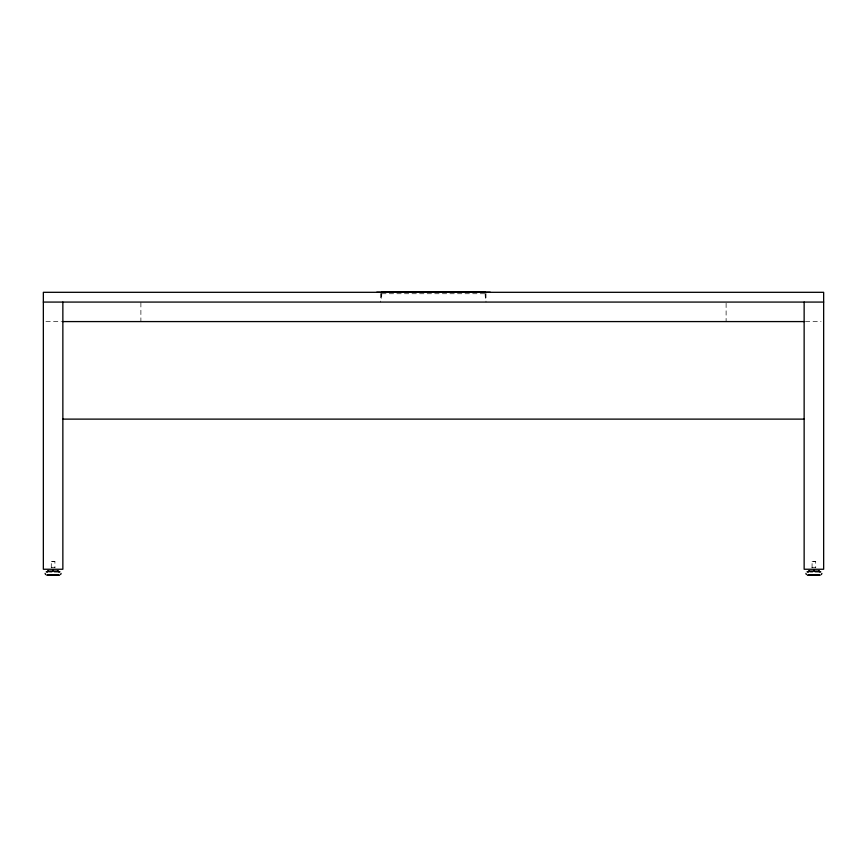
<?xml version="1.0" encoding="UTF-8"?>
<svg xmlns="http://www.w3.org/2000/svg" width="867" height="867" viewBox="0 0 867 867"><rect width="100%" height="100%" fill="white"/><g stroke="black" fill="none" stroke-linecap="round" stroke-linejoin="round"><path stroke-width="0.65" stroke-dasharray="4.33 3.25" d="M484.566 293.729L382.358 293.729M51.272 567.885L51.305 561.448L54.903 561.448L54.935 567.885M812.065 567.885L812.097 561.448L815.695 561.448L815.728 567.885M45.951 321.581L61.557 321.581M805.443 321.581L821.049 321.581M812.097 561.448L815.695 561.448M51.305 561.448L54.903 561.448M726.112 303.244L726.112 320.996M485.986 293.534L485.986 302.074M485.39 293.956L485.39 299.137L485.119 293.956M381.805 293.956L381.523 299.137L381.523 292.623M380.602 293.534L380.602 302.074M140.887 302.659L140.887 320.996M54.935 567.3L51.272 567.3L54.935 567.3M815.728 567.3L812.065 567.3L815.728 567.3"/><path stroke-width="1.3" d="M61.102 573.38L60.603 574.593M821.894 573.38L821.396 574.593M381.523 292.623L382.195 291.951L484.729 291.962L485.39 292.623M381.805 292.623L382.195 291.951M57.439 571.06L58.512 571.05L47.696 571.05L48.259 571.05M48.238 571.754L46.233 571.776L47.598 571.787M58.609 571.787L59.975 571.776L54.318 571.743M818.741 571.05L819.304 571.05L808.488 571.05L809.561 571.06M809.03 571.754L807.025 571.776L808.391 571.787M819.402 571.787L820.767 571.776L815.11 571.743M49.462 571.743L51.89 571.743M810.255 571.743L812.682 571.743M43.35 302.074L823.65 302.074M62.858 321.581L804.143 321.581M62.858 419.119L804.143 419.119M806.397 574.593L805.898 573.38M45.604 574.593L45.106 573.38M813.896 569.857L813.896 570.551M804.143 302.074L804.143 569.251L823.65 569.251L823.65 292.309L43.35 292.309L43.35 569.251L62.858 569.251L62.858 302.074M490.267 292.233L376.733 292.233M484.729 291.951L484.566 292.623M382.358 291.962L382.358 292.623M53.104 569.857L53.104 570.551M48.66 575.081L46.818 575.103L59.389 575.103L48.66 575.124M809.453 575.081L807.611 575.103L820.182 575.103L809.453 575.124"/></g></svg>
